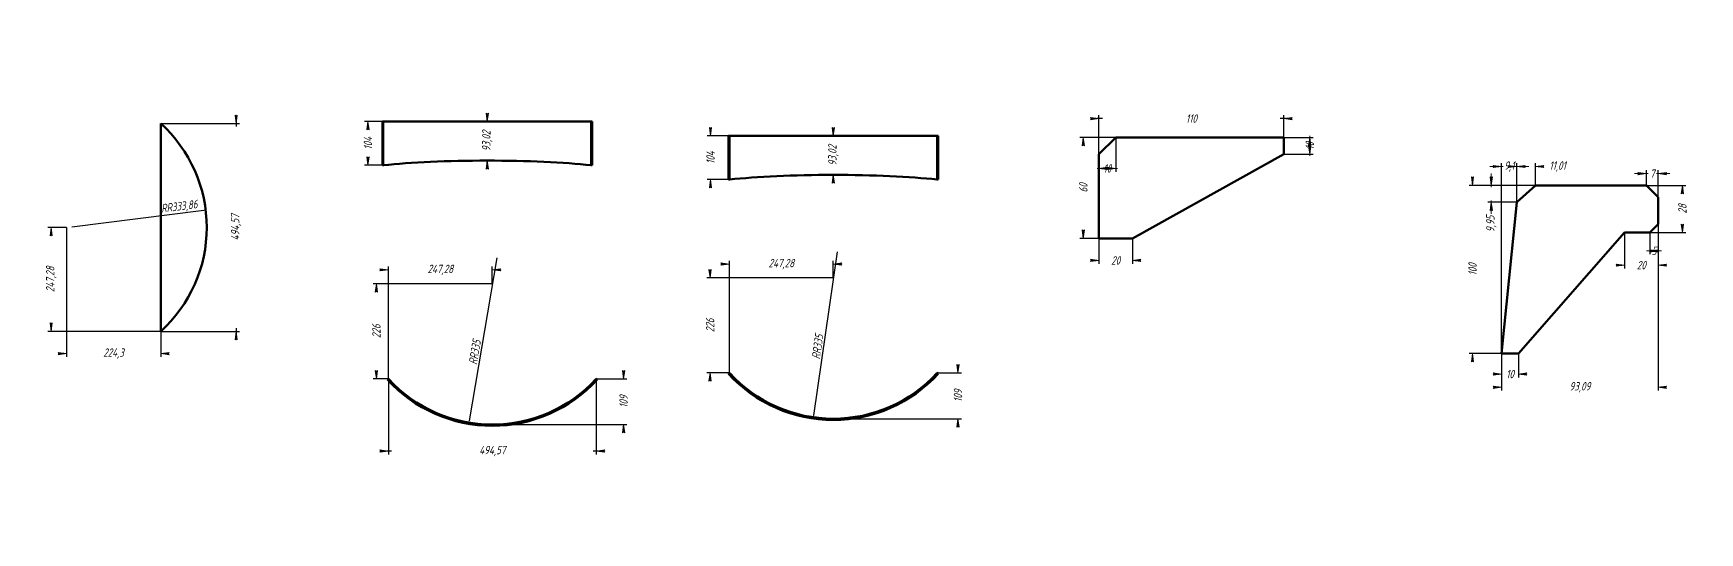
# Model space of a CAD drawing. Header units: millimetres. Extents: x 0 to 3780, y -362 to 428.
# Drawn here: x 891 to 1882, y 0 to 297 of the extents above; entities that cross this region are included whole.
import ezdxf

# ---------------------------------------------------------------- set-up
doc = ezdxf.new("R2010")
doc.units = ezdxf.units.MM
doc.linetypes.add('K5LT_BASIC', pattern=[0])
doc.linetypes.add('K5LT_THIN', pattern=[0])
doc.layers.add('Системный слой', color=7, linetype='Continuous')
doc.layers.add('Системный слой (1)', color=7, linetype='Continuous', true_color=0x909090)
doc.styles.add('KDIMTEXTSTYLE', font='GOST_AU.SHX', dxfattribs={"width": 0.96, "oblique": 15, "height": 5})
doc.dimstyles.new('KDIMSTYLE (0.25)', dxfattribs={"dimtxt": 5, "dimasz": 1, "dimexe": 2, "dimexo": 0, "dimgap": 1, "dimtad": 1, "dimlfac": 4, "dimtxsty": 'KDIMTEXTSTYLE', "dimsah": 1, "dimcen": 0, "dimdle": 1, "dimadec": 0, "dimazin": 0, "dimtfac": 0.667, "dimtmove": 0, "dimatfit": 3, "dimfxl": 1, "dimtvp": 1, "dimtolj": 1, "dimtzin": 0, "dimarcsym": 0})
doc.dimstyles.new('KDIMSTYLE (1.00)', dxfattribs={"dimtxt": 5, "dimasz": 1, "dimexe": 2, "dimexo": 0, "dimgap": 1, "dimtad": 1, "dimtxsty": 'KDIMTEXTSTYLE', "dimsah": 1, "dimcen": 0, "dimdle": 1, "dimadec": 0, "dimazin": 0, "dimtfac": 0.667, "dimtmove": 0, "dimatfit": 3, "dimfxl": 1, "dimtvp": 1, "dimtolj": 1, "dimtzin": 0, "dimarcsym": 0})

# ---------------------------------------------------------------- blocks, each defined once
blk = doc.blocks.new('KDIMARROW_01')
at = {"layer": 'Системный слой'}
blk.add_hatch(color=0, dxfattribs=at).paths.add_polyline_path([(-5, -0.66), (0, 0), (-5, 0.66), (-4.5, 0)])
at = {"layer": 'Системный слой', "color": 0, "linetype": 'K5LT_THIN', "lineweight": 18}
for p, q in [((-4.5, 0), (-5, 0.66)), ((-5, 0.66), (0, 0)), ((0, 0), (-5, -0.66)), ((-5, -0.66), (-4.5, 0))]:
    blk.add_line(p, q, dxfattribs=at)
at = {"layer": 'Системный слой (1)', "color": 0, "linetype": 'K5LT_THIN', "lineweight": 18}
blk.add_line((0, 0), (-1, 0), dxfattribs=at)
blk = doc.blocks.new('KDIMARROW_02')
at = {"layer": 'Системный слой'}
blk.add_hatch(color=0, dxfattribs=at).paths.add_polyline_path([(4.5, 0), (5, 0.66), (0, 0), (5, -0.66)])
at = {"layer": 'Системный слой', "color": 0, "linetype": 'K5LT_THIN', "lineweight": 18}
for p, q in [((5, 0.66), (0, 0)), ((0, 0), (5, -0.66)), ((0, 0), (7, 0)), ((4.5, 0), (5, 0.66)), ((5, -0.66), (4.5, 0))]:
    blk.add_line(p, q, dxfattribs=at)
at = {"layer": 'Системный слой (1)', "color": 0, "linetype": 'K5LT_THIN', "lineweight": 18}
blk.add_line((0, 0), (-1, 0), dxfattribs=at)

msp = doc.modelspace()

# ---------------------------------------------------------------- linework, layer by layer
at = {"layer": 'Системный слой (1)', "color": 5, "linetype": 'K5LT_BASIC', "lineweight": 60, "true_color": 0x0000ff}
for p, q in [((966.522, 243.3818), (966.522, 119.7401)), ((1098.3509, 244.5459), (1098.9046, 244.5459)), ((1098.3509, 218.5894), (1098.3509, 244.5459)), ((1098.9046, 218.5459), (1098.9046, 244.5459)), ((1098.9046, 244.5459), (1222.5462, 244.5459)), ((1222.5462, 244.5459), (1223.0998, 244.5459)), ((1222.5462, 218.5459), (1222.5462, 244.5459)), ((1223.0998, 218.5894), (1223.0998, 244.5459)), ((1304.6932, 236.0384), (1304.1396, 236.0384)), ((1304.1396, 210.0819), (1304.1396, 236.0384)), ((1428.3348, 236.0384), (1304.6932, 236.0384)), ((1304.6932, 210.0384), (1304.6932, 236.0384)), ((1428.3348, 210.0384), (1428.3348, 236.0384)), ((1428.8884, 236.0384), (1428.3348, 236.0384)), ((1428.8884, 210.0819), (1428.8884, 236.0384)), ((1534.4245, 235.0602), (1524.4245, 225.0602)), ((1634.4245, 235.0602), (1534.4245, 235.0602)), ((1634.4245, 225.0602), (1634.4245, 235.0602)), ((1098.7395, 218.5535), (1098.3509, 218.5894)), ((1098.6451, 218.5459), (1098.7395, 218.5535)), ((1098.9046, 218.5459), (1098.6451, 218.5459)), ((1099.1222, 218.5459), (1098.9046, 218.5459)), ((1222.5462, 218.5459), (1222.3286, 218.5459)), ((1222.8057, 218.5459), (1222.5462, 218.5459)), ((1223.0998, 218.5894), (1222.7112, 218.5535)), ((1222.7112, 218.5535), (1222.8057, 218.5459)), ((1524.4245, 225.0602), (1524.4245, 175.0602)), ((1544.4245, 175.0602), (1634.4245, 225.0602)), ((1304.1396, 210.0819), (1304.5282, 210.046)), ((1304.5282, 210.046), (1304.4337, 210.0384)), ((1304.4337, 210.0384), (1304.6932, 210.0384)), ((1304.6932, 210.0384), (1304.9108, 210.0384)), ((1428.1172, 210.0384), (1428.3348, 210.0384)), ((1428.3348, 210.0384), (1428.5943, 210.0384)), ((1428.4998, 210.046), (1428.8884, 210.0819)), ((1428.5943, 210.0384), (1428.4998, 210.046)), ((1784.0302, 206.5567), (1773.0248, 196.6074)), ((1850.015, 206.5567), (1784.0302, 206.5567)), ((1857.015, 199.5567), (1850.015, 206.5567)), ((1857.015, 183.5567), (1857.015, 199.5567)), ((1773.0248, 196.6074), (1763.9245, 106.5567)), ((1773.9245, 106.5567), (1837.015, 178.5567)), ((1837.015, 178.5567), (1852.015, 178.5567)), ((1852.015, 178.5567), (1857.015, 183.5567)), ((1524.4245, 175.0602), (1544.4245, 175.0602)), ((1763.9245, 106.5567), (1773.9245, 106.5567)), ((1101.6451, 91.3087), (1101.3509, 91.0399)), ((1101.9046, 91.5459), (1101.6451, 91.3087)), ((1225.8057, 91.3087), (1225.5462, 91.5459)), ((1226.0998, 91.0399), (1225.8057, 91.3087)), ((1304.1396, 94.5324), (1304.4337, 94.8012)), ((1304.4337, 94.8012), (1304.6932, 95.0384)), ((1304.9108, 94.8012), (1304.4337, 94.8012)), ((1428.5943, 94.8012), (1428.1172, 94.8012)), ((1428.3348, 95.0384), (1428.5943, 94.8012)), ((1428.5943, 94.8012), (1428.8884, 94.5324))]:
    msp.add_line(p, q, dxfattribs=at)
for centre, radius, start, end in [((910.4467, 181.561), 83.464, 312.2099445, 47.7900555), ((1163.7254, 148.0459), 84.5, 222.4251809, 317.5748191), ((1163.7254, 148.0459), 83.75, 222.4251809, 222.6453828), ((1163.7254, 148.0459), 83.75, 222.6453828, 317.3546172), ((1163.7254, 148.0459), 83.75, 317.3546172, 317.5748191), ((1366.514, 151.5384), 84.5, 222.4251809, 317.5748191), ((1366.514, 151.5384), 83.75, 222.4251809, 222.6453828), ((1366.514, 151.5384), 83.75, 222.6453828, 317.3546172), ((1366.514, 151.5384), 83.75, 317.3546172, 317.5748191)]:
    msp.add_arc(centre, radius, start, end, dxfattribs=at)
for centre, ratio, start_param, end_param in [((1160.7254, 212.8285), 0.10105762, 3.88449408, 5.54028388), ((1160.7254, 223.54), 0.08802225, 0.74290142, 0.74430234), ((1160.7254, 223.54), 0.08802225, -3.88589499, -3.88449408), ((1366.514, 204.321), 0.10105762, 3.88449408, 5.54028388), ((1366.514, 215.0325), 0.08802225, 0.74290142, 0.74430234), ((1366.514, 215.0325), 0.08802225, -3.88589499, -3.88449408)]:
    msp.add_ellipse(centre, major_axis=(-83.75, 0), ratio=ratio, start_param=start_param, end_param=end_param, dxfattribs=at)

# ---------------------------------------------------------------- dimensions: what is measured, and where the dimension line sits
at = {"layer": 'Системный слой (1)', "color": 7}
for base, p1, p2, location, dimstyle, override in [((1524.4245, 246.2747), (1634.4245, 235.0602), (1524.4245, 225.0602), (1579.4245, 246.2747), 'KDIMSTYLE (1.00)', {"dimexo": 0, "dimpost": '\\H5.0;\\W0.965;\\Q15;<>', "dimblk1": 'KDIMARROW_01', "dimblk2": 'KDIMARROW_01', "dimse1": 0, "dimse2": 0, "dimclrt": 7, "dimtolj": 1}), ((1524.4245, 216.6483), (1534.4245, 235.0602), (1524.4245, 225.0602), (1529.4245, 216.6483), 'KDIMSTYLE (1.00)', {"dimexo": 0, "dimpost": '\\H5.0;\\W0.965;\\Q15;<>', "dimblk1": 'KDIMARROW_02', "dimblk2": 'KDIMARROW_02', "dimse1": 0, "dimse2": 0, "dimclrt": 7, "dimtolj": 1}), ((1773.0248, 217.7574), (1763.9245, 106.5567), (1773.0248, 196.6074), (1768.4746, 217.7574), 'KDIMSTYLE (1.00)', {"dimexo": 0, "dimpost": '\\H5.0;\\W0.965;\\Q15;<>', "dimblk1": 'KDIMARROW_02', "dimblk2": 'KDIMARROW_02', "dimse1": 0, "dimse2": 0, "dimclrt": 7, "dimtolj": 1}), ((1773.0248, 217.7574), (1784.0302, 206.5567), (1773.0248, 196.6074), (1797.1844, 217.7574), 'KDIMSTYLE (1.00)', {"dimexo": 0, "dimpost": '\\H5.0;\\W0.965;\\Q15;<>', "dimblk1": 'KDIMARROW_01', "dimblk2": 'KDIMARROW_01', "dimse1": 0, "dimse2": 0, "dimclrt": 7, "dimtolj": 1}), ((1857.015, 213.5754), (1850.015, 206.5567), (1857.015, 199.5567), (1853.515, 213.5754), 'KDIMSTYLE (1.00)', {"dimexo": 0, "dimpost": '\\H5.0;\\W0.965;\\Q15;<>', "dimblk1": 'KDIMARROW_02', "dimblk2": 'KDIMARROW_02', "dimse1": 0, "dimse2": 0, "dimclrt": 7, "dimtolj": 1}), ((910.4467, 106.528), (966.522, 119.7401), (910.4467, 181.561), (938.4844, 106.528), 'KDIMSTYLE (0.25)', {"dimexo": 0, "dimpost": '\\H5.0;\\W0.965;\\Q15;<>', "dimblk1": 'KDIMARROW_01', "dimblk2": 'KDIMARROW_01', "dimse1": 0, "dimse2": 0, "dimclrt": 7, "dimtolj": 1}), ((1763.9245, 86.4951), (1857.015, 183.5567), (1763.9245, 106.5567), (1810.4697, 86.4951), 'KDIMSTYLE (1.00)', {"dimexo": 0, "dimpost": '\\H5.0;\\W0.965;\\Q15;<>', "dimblk1": 'KDIMARROW_01', "dimblk2": 'KDIMARROW_01', "dimse1": 0, "dimse2": 0, "dimclrt": 7, "dimtolj": 1}), ((1837.015, 159.1261), (1857.015, 183.5567), (1837.015, 178.5567), (1847.015, 159.1261), 'KDIMSTYLE (1.00)', {"dimexo": 0, "dimpost": '\\H5.0;\\W0.965;\\Q15;<>', "dimblk1": 'KDIMARROW_01', "dimblk2": 'KDIMARROW_01', "dimse1": 0, "dimse2": 0, "dimclrt": 7, "dimtolj": 1}), ((1852.015, 167.5945), (1857.015, 183.5567), (1852.015, 178.5567), (1854.515, 167.5945), 'KDIMSTYLE (1.00)', {"dimexo": 0, "dimpost": '\\H5.0;\\W0.965;\\Q15;<>', "dimblk1": 'KDIMARROW_02', "dimblk2": 'KDIMARROW_02', "dimse1": 0, "dimse2": 0, "dimclrt": 7, "dimtolj": 1}), ((1524.4245, 161.9201), (1544.4245, 175.0602), (1524.4245, 175.0602), (1534.4245, 161.9201), 'KDIMSTYLE (1.00)', {"dimexo": 0, "dimpost": '\\H5.0;\\W0.965;\\Q15;<>', "dimblk1": 'KDIMARROW_01', "dimblk2": 'KDIMARROW_01', "dimse1": 0, "dimse2": 0, "dimclrt": 7, "dimtolj": 1}), ((1101.9046, 156.3092), (1163.7254, 148.0459), (1101.9046, 91.5459), (1132.815, 156.3092), 'KDIMSTYLE (0.25)', {"dimexo": 0, "dimpost": '\\H5.0;\\W0.965;\\Q15;<>', "dimblk1": 'KDIMARROW_01', "dimblk2": 'KDIMARROW_01', "dimse1": 0, "dimse2": 0, "dimclrt": 7, "dimtolj": 1}), ((1304.6932, 159.764), (1366.514, 151.5384), (1304.6932, 95.0384), (1335.6036, 159.764), 'KDIMSTYLE (0.25)', {"dimexo": 0, "dimpost": '\\H5.0;\\W0.965;\\Q15;<>', "dimblk1": 'KDIMARROW_01', "dimblk2": 'KDIMARROW_01', "dimse1": 0, "dimse2": 0, "dimclrt": 7, "dimtolj": 1}), ((1763.9245, 94.3527), (1773.9245, 106.5567), (1763.9245, 106.5567), (1768.9245, 94.3527), 'KDIMSTYLE (1.00)', {"dimexo": 0, "dimpost": '\\H5.0;\\W0.965;\\Q15;<>', "dimblk1": 'KDIMARROW_01', "dimblk2": 'KDIMARROW_01', "dimse1": 0, "dimse2": 0, "dimclrt": 7, "dimtolj": 1}), ((1101.9046, 48.5459), (1225.5462, 91.5459), (1101.9046, 91.5459), (1163.7254, 48.5459), 'KDIMSTYLE (0.25)', {"dimexo": 0, "dimpost": '\\H5.0;\\W0.965;\\Q15;<>', "dimblk1": 'KDIMARROW_01', "dimblk2": 'KDIMARROW_01', "dimse1": 0, "dimse2": 0, "dimclrt": 7, "dimtolj": 1})]:
    msp.add_linear_dim(base=base, p1=p1, p2=p2, location=location, dimstyle=dimstyle, override=override, dxfattribs=at).render()
for base, p1, p2, location, dimstyle, override in [((1011.3585, 119.7401), (966.522, 243.3818), (966.522, 119.7401), (1011.3585, 181.561), 'KDIMSTYLE (0.25)', {"dimexo": 0, "dimpost": '\\H5.0;\\W0.965;\\Q15;<>', "dimblk1": 'KDIMARROW_01', "dimblk2": 'KDIMARROW_01', "dimse1": 0, "dimse2": 0, "dimclrt": 7, "dimtolj": 1}), ((1089.7699, 244.5459), (1098.9046, 218.5459), (1098.9046, 244.5459), (1089.7699, 231.5459), 'KDIMSTYLE (0.25)', {"dimexo": 0, "dimpost": '\\H5.0;\\W0.965;\\Q15;<>', "dimblk1": 'KDIMARROW_01', "dimblk2": 'KDIMARROW_01', "dimse1": 0, "dimse2": 0, "dimclrt": 7, "dimtolj": 1}), ((1160.7254, 221.2921), (1160.7254, 244.5459), (1160.7254, 221.2921), (1160.7254, 232.919), 'KDIMSTYLE (0.25)', {"dimexo": 0, "dimpost": '\\H5.0;\\W0.965;\\Q15;<>', "dimblk1": 'KDIMARROW_01', "dimblk2": 'KDIMARROW_01', "dimse1": 0, "dimse2": 0, "dimclrt": 7, "dimtolj": 1}), ((1649.8338, 225.0602), (1634.4245, 235.0602), (1634.4245, 225.0602), (1649.8338, 230.0602), 'KDIMSTYLE (1.00)', {"dimexo": 0, "dimpost": '\\H5.0;\\W0.965;\\Q15;<>', "dimblk1": 'KDIMARROW_02', "dimblk2": 'KDIMARROW_02', "dimse1": 0, "dimse2": 0, "dimclrt": 7, "dimtolj": 1}), ((1293.4636, 210.0384), (1304.6932, 236.0384), (1304.6932, 210.0384), (1293.4636, 223.0384), 'KDIMSTYLE (0.25)', {"dimexo": 0, "dimpost": '\\H5.0;\\W0.965;\\Q15;<>', "dimblk1": 'KDIMARROW_01', "dimblk2": 'KDIMARROW_01', "dimse1": 0, "dimse2": 0, "dimclrt": 7, "dimtolj": 1}), ((1366.514, 212.7846), (1366.514, 236.0384), (1366.514, 212.7846), (1366.514, 224.4115), 'KDIMSTYLE (0.25)', {"dimexo": 0, "dimpost": '\\H5.0;\\W0.965;\\Q15;<>', "dimblk1": 'KDIMARROW_01', "dimblk2": 'KDIMARROW_01', "dimse1": 0, "dimse2": 0, "dimclrt": 7, "dimtolj": 1}), ((1515.1816, 235.0602), (1524.4245, 175.0602), (1534.4245, 235.0602), (1515.1816, 205.0602), 'KDIMSTYLE (1.00)', {"dimexo": 0, "dimpost": '\\H5.0;\\W0.965;\\Q15;<>', "dimblk1": 'KDIMARROW_01', "dimblk2": 'KDIMARROW_01', "dimse1": 0, "dimse2": 0, "dimclrt": 7, "dimtolj": 1}), ((1757.8189, 206.5567), (1773.0248, 196.6074), (1784.0302, 206.5567), (1757.8189, 183.6295), 'KDIMSTYLE (1.00)', {"dimexo": 0, "dimpost": '\\H5.0;\\W0.965;\\Q15;<>', "dimblk1": 'KDIMARROW_02', "dimblk2": 'KDIMARROW_02', "dimse1": 0, "dimse2": 0, "dimclrt": 7, "dimtolj": 1}), ((1746.6514, 106.5567), (1784.0302, 206.5567), (1763.9245, 106.5567), (1746.6514, 156.5567), 'KDIMSTYLE (1.00)', {"dimexo": 0, "dimpost": '\\H5.0;\\W0.965;\\Q15;<>', "dimblk1": 'KDIMARROW_01', "dimblk2": 'KDIMARROW_01', "dimse1": 0, "dimse2": 0, "dimclrt": 7, "dimtolj": 1}), ((1871.4329, 206.5567), (1852.015, 178.5567), (1850.015, 206.5567), (1871.4329, 192.5567), 'KDIMSTYLE (1.00)', {"dimexo": 0, "dimpost": '\\H5.0;\\W0.965;\\Q15;<>', "dimblk1": 'KDIMARROW_01', "dimblk2": 'KDIMARROW_01', "dimse1": 0, "dimse2": 0, "dimclrt": 7, "dimtolj": 1}), ((901.3938, 181.561), (966.522, 119.7401), (910.4467, 181.561), (901.3938, 150.6505), 'KDIMSTYLE (0.25)', {"dimexo": 0, "dimpost": '\\H5.0;\\W0.965;\\Q15;<>', "dimblk1": 'KDIMARROW_01', "dimblk2": 'KDIMARROW_01', "dimse1": 0, "dimse2": 0, "dimclrt": 7, "dimtolj": 1}), ((1293.2229, 95.0384), (1366.514, 151.5384), (1304.6932, 95.0384), (1293.2229, 123.2884), 'KDIMSTYLE (0.25)', {"dimexo": 0, "dimpost": '\\H5.0;\\W0.965;\\Q15;<>', "dimblk1": 'KDIMARROW_01', "dimblk2": 'KDIMARROW_01', "dimse1": 0, "dimse2": 0, "dimclrt": 7, "dimtolj": 1}), ((1094.7699, 148.0459), (1101.9046, 91.5459), (1163.7254, 148.0459), (1094.7699, 119.7959), 'KDIMSTYLE (0.25)', {"dimexo": 0, "dimpost": '\\H5.0;\\W0.965;\\Q15;<>', "dimblk1": 'KDIMARROW_01', "dimblk2": 'KDIMARROW_01', "dimse1": 0, "dimse2": 0, "dimclrt": 7, "dimtolj": 1}), ((1241.7934, 64.2959), (1225.5462, 91.5459), (1163.7254, 64.2959), (1241.7934, 77.9209), 'KDIMSTYLE (0.25)', {"dimexo": 0, "dimpost": '\\H5.0;\\W0.965;\\Q15;<>', "dimblk1": 'KDIMARROW_01', "dimblk2": 'KDIMARROW_01', "dimse1": 0, "dimse2": 0, "dimclrt": 7, "dimtolj": 1}), ((1440.6527, 67.7884), (1428.3348, 95.0384), (1366.514, 67.7884), (1440.6527, 81.4134), 'KDIMSTYLE (0.25)', {"dimexo": 0, "dimpost": '\\H5.0;\\W0.965;\\Q15;<>', "dimblk1": 'KDIMARROW_01', "dimblk2": 'KDIMARROW_01', "dimse1": 0, "dimse2": 0, "dimclrt": 7, "dimtolj": 1})]:
    msp.add_linear_dim(base=base, p1=p1, p2=p2, angle=90, location=location, dimstyle=dimstyle, override=override, dxfattribs=at).render()
for center, radius, location in [((910.4467, 181.561), 83.464, (978.0046, 190.0987)), ((1366.514, 151.5384), 83.75, (1360.595, 110.0838)), ((1163.7254, 148.0459), 83.75, (1156.7408, 106.7575))]:
    msp.add_radius_dim(center=center, radius=radius, location=location, dimstyle='KDIMSTYLE (0.25)', override={"dimpost": '\\H5.0;\\W0.965;\\Q15;R<>', "dimblk2": 'KDIMARROW_01', "dimclrt": 7, "dimtolj": 1}, dxfattribs=at).render()

doc.saveas('drawing.dxf')
